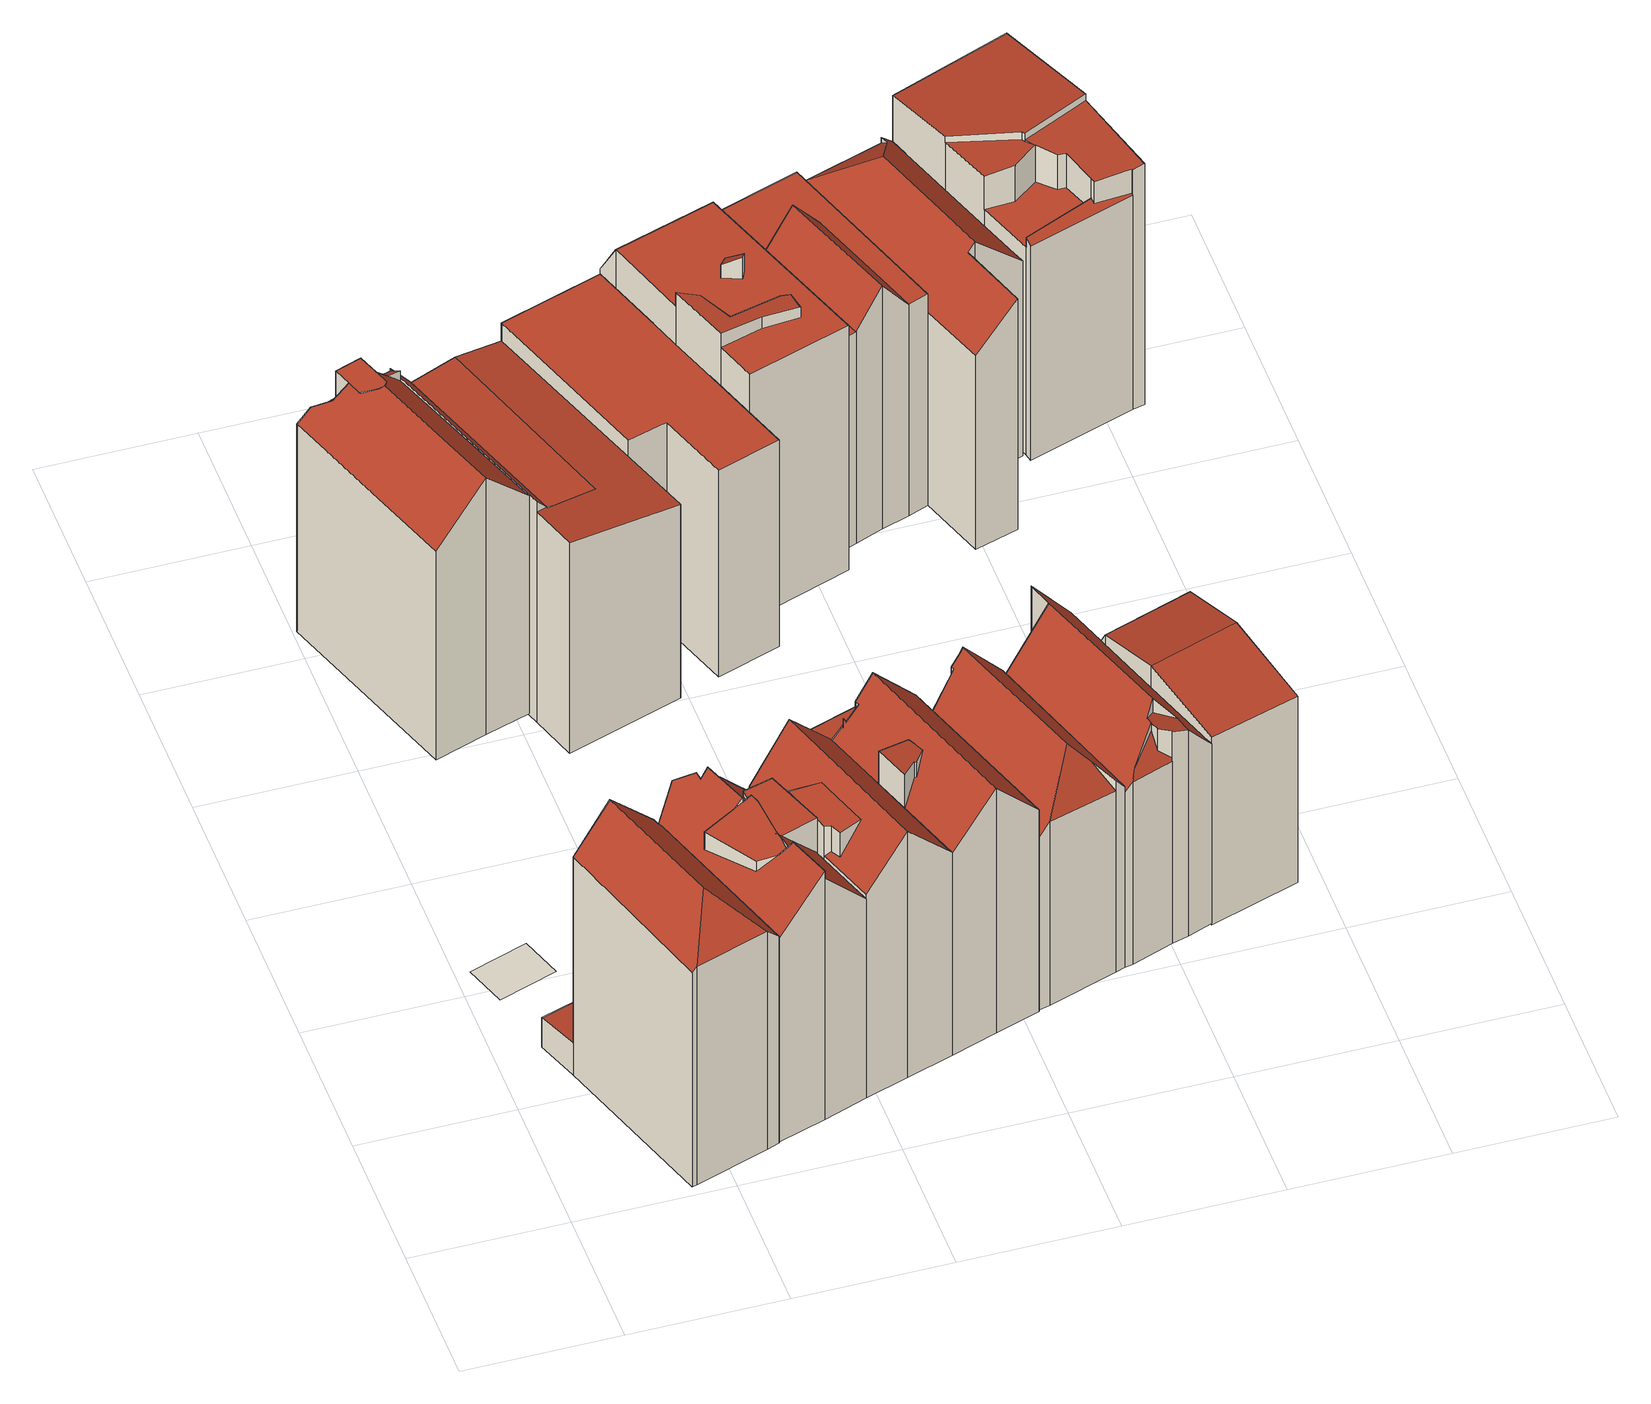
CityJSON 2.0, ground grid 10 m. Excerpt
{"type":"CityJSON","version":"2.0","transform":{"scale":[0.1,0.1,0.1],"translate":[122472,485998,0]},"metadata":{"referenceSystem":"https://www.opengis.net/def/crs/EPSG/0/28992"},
"CityObjects":{
"building1":{"type":"Building","attributes":{"aantal_verblijfsobjecten":0,"bouwjaar":1005,"rdf_seealso":"http://bag.basisregistraties.overheid.nl/bag/id/pand/0363100012180923","rf_extrusion_mode":"skip","rf_force_lod11":false,"rf_h_ground":0.781,"rf_h_pc_98p":0,"rf_is_glass_roof":false,"rf_nodata_frac":0.787,"rf_nodata_r":0,"rf_pc_select":"_HIGHEST_YET_INSUFFICIENT_COVERAGE","rf_pc_year":0,"rf_pointcloud_unusable":true,"rf_pt_density":10.8,"rf_roof_type":"unknown","rf_success":true,"rf_t_run":0,"status":"Pand in gebruik"},"geometry":[{"type":"MultiSurface","lod":"0","boundaries":[[[0,1,2,3]]]}]},
"building2":{"type":"Building","attributes":{"aantal_verblijfsobjecten":5,"bouwjaar":1809,"gebruiksdoel":"woonfunctie","oppervlakte_max":136,"oppervlakte_min":55,"rdf_seealso":"http://bag.basisregistraties.overheid.nl/bag/id/pand/0363100012181004","rf_extrusion_mode":"standard","rf_force_lod11":false,"rf_h_ground":0.745,"rf_h_pc_98p":0,"rf_h_roof_50p":18.91,"rf_h_roof_70p":19.56,"rf_h_roof_max":20.58,"rf_h_roof_min":3.03,"rf_h_roof_ridge":20.55,"rf_is_glass_roof":false,"rf_nodata_frac":0.0474,"rf_nodata_r":0,"rf_pc_select":"PREFERRED_AND_LATEST","rf_pc_year":0,"rf_pointcloud_unusable":false,"rf_pt_density":15.25,"rf_ridgelines":1,"rf_rmse_lod22":0.324,"rf_roof_planes":7,"rf_roof_type":"slanted","rf_success":true,"rf_t_run":21,"rf_volume_lod22":1357.62,"status":"Pand in gebruik"},"children":["building2-1"]},
"building2-1":{"type":"BuildingPart","parents":["building2"],"geometry":[{"type":"Solid","lod":"2.2","boundaries":[[[[4,5,6,7,8,9,10,11]],[[12,10,9,13]],[[14,15,13,16]],[[17,11,10,12]],[[16,13,9,8,18]],[[19,5,4,20,21]],[[22,23,15,14]],[[18,8,7,24]],[[20,4,11,17]],[[24,7,6,25]],[[25,6,5,19]],[[26,27,23,22]],[[21,20,27,26]],[[24,28,14,16,18]],[[21,26,22,14,28,25,19]],[[25,28,24]],[[27,20,17,12,13,15,23]]]],"semantics":{"surfaces":[{"type":"GroundSurface"},{"type":"WallSurface","on_footprint_edge":true},{"type":"WallSurface","on_footprint_edge":false},{"type":"RoofSurface","rf_azimuth":250.12,"rf_h_roof_50p":19.13,"rf_h_roof_70p":19.81,"rf_h_roof_max":20.95,"rf_h_roof_min":17.44,"rf_slope":47.01},{"type":"RoofSurface","rf_azimuth":72.54,"rf_h_roof_50p":18.64,"rf_h_roof_70p":19.44,"rf_h_roof_max":20.95,"rf_h_roof_min":16.7,"rf_slope":46.6},{"type":"RoofSurface","rf_azimuth":161.19,"rf_h_roof_50p":18.8,"rf_h_roof_70p":19.29,"rf_h_roof_max":20.44,"rf_h_roof_min":17.95,"rf_slope":46.13},{"type":"RoofSurface","rf_azimuth":341.21,"rf_h_roof_50p":3.09,"rf_h_roof_70p":3.13,"rf_h_roof_max":19.44,"rf_h_roof_min":2.97,"rf_slope":4.86}],"values":[[0,1,2,1,1,1,2,1,1,1,1,2,2,3,4,5,6]]}}]},
"building3":{"type":"Building","attributes":{"aantal_verblijfsobjecten":5,"bouwjaar":1812,"gebruiksdoel":"woonfunctie","oppervlakte_max":146,"oppervlakte_min":43,"rdf_seealso":"http://bag.basisregistraties.overheid.nl/bag/id/pand/0363100012181005","rf_extrusion_mode":"standard","rf_force_lod11":false,"rf_h_ground":0.77,"rf_h_pc_98p":0,"rf_h_roof_50p":18.71,"rf_h_roof_70p":19.15,"rf_h_roof_max":19.94,"rf_h_roof_min":2.97,"rf_h_roof_ridge":19.67,"rf_is_glass_roof":false,"rf_nodata_frac":0.00809,"rf_nodata_r":0,"rf_pc_select":"PREFERRED_AND_LATEST","rf_pc_year":0,"rf_pointcloud_unusable":false,"rf_pt_density":15.38,"rf_ridgelines":2,"rf_rmse_lod22":0.208,"rf_roof_planes":5,"rf_roof_type":"slanted","rf_success":true,"rf_t_run":27,"rf_volume_lod22":1318.09,"status":"Pand in gebruik"},"children":["building3-1"]},
"building3-1":{"type":"BuildingPart","parents":["building3"],"geometry":[{"type":"Solid","lod":"2.2","boundaries":[[[[29,30,31,32,33,34,35,36,37]],[[38,35,34,39]],[[40,36,35,38]],[[39,34,33,41]],[[42,43,41,44]],[[44,41,33,32,45]],[[46,47,48]],[[49,50,48]],[[51,52,53,54]],[[54,53,43,42]],[[55,56,57,52,51]],[[58,59,60,61]],[[59,31,30,62]],[[45,32,31,59,58]],[[63,37,36,40,64]],[[65,66,46]],[[67,68,66,65]],[[69,70,71,72]],[[73,63,70,69]],[[74,75,76,68,67]],[[77,78,79]],[[76,75,79]],[[72,71,66]],[[61,60,80]],[[75,74,81]],[[82,80,81]],[[50,49,83,84]],[[64,40,57,56]],[[78,77,29,37,63,73]],[[62,30,29,77]],[[84,83,85]],[[80,82,85]],[[47,46,56,55]],[[84,85,82,81,74,67,65,46,48,50]],[[57,40,38,39,41,43,53,52]],[[78,73,69,72,66,68,76,79]],[[62,77,79,75,81,80,60,59]],[[47,55,51,54,42,44,45,58,61,80,85,83,49,48]],[[56,46,66,71,70,63,64]]]],"semantics":{"surfaces":[{"type":"GroundSurface"},{"type":"WallSurface","on_footprint_edge":true},{"type":"WallSurface","on_footprint_edge":false},{"type":"RoofSurface","rf_azimuth":247.52,"rf_h_roof_50p":19.48,"rf_h_roof_70p":19.74,"rf_h_roof_max":20.39,"rf_h_roof_min":18.82,"rf_slope":22.86},{"type":"RoofSurface","rf_azimuth":359.18,"rf_h_roof_50p":2.99,"rf_h_roof_70p":3.01,"rf_h_roof_max":19.89,"rf_h_roof_min":2.92,"rf_slope":1.73},{"type":"RoofSurface","rf_azimuth":285.87,"rf_h_roof_50p":19.15,"rf_h_roof_70p":19.16,"rf_h_roof_max":20.23,"rf_h_roof_min":19.14,"rf_slope":0.524},{"type":"RoofSurface","rf_azimuth":71.9,"rf_h_roof_50p":17.94,"rf_h_roof_70p":18.64,"rf_h_roof_max":20.5,"rf_h_roof_min":16.18,"rf_slope":47.73},{"type":"RoofSurface","rf_azimuth":251.04,"rf_h_roof_50p":18.46,"rf_h_roof_70p":19.08,"rf_h_roof_max":20.57,"rf_h_roof_min":16.61,"rf_slope":48.14},{"type":"RoofSurface","rf_azimuth":71.9,"rf_h_roof_50p":18.5,"rf_h_roof_70p":19.02,"rf_h_roof_max":20.57,"rf_h_roof_min":16.24,"rf_slope":47.73}],"values":[[0,1,1,1,2,1,2,2,2,2,2,2,1,1,1,2,2,2,2,2,2,2,2,2,2,2,2,2,1,1,2,2,2,3,4,5,6,7,8]]}}]},
"building4":{"type":"Building","attributes":{"aantal_verblijfsobjecten":6,"bouwjaar":1800,"gebruiksdoel":"woonfunctie","oppervlakte_max":195,"oppervlakte_min":63,"rf_extrusion_mode":"standard","rf_force_lod11":false,"rf_h_ground":0.863,"rf_h_pc_98p":0,"rf_h_roof_50p":19.29,"rf_h_roof_70p":19.88,"rf_h_roof_max":20.84,"rf_h_roof_min":17.7,"rf_h_roof_ridge":20.93,"rf_is_glass_roof":false,"rf_nodata_frac":0.081,"rf_nodata_r":0,"rf_pc_select":"_HIGHEST_YET_INSUFFICIENT_COVERAGE","rf_pc_year":0,"rf_pointcloud_unusable":false,"rf_pt_density":15.94,"rf_ridgelines":2,"rf_rmse_lod22":0.379,"rf_roof_planes":7,"rf_roof_type":"slanted","rf_success":true,"rf_t_run":18,"rf_volume_lod22":1627.96,"status":"Pand in gebruik"},"children":["building4-1"]},
"building4-1":{"type":"BuildingPart","parents":["building4"],"geometry":[{"type":"Solid","lod":"2.2","boundaries":[[[[86,87,88,89,90,91,92,93,94]],[[95,96,92,91,97]],[[97,91,90,98]],[[99,93,92,96]],[[100,101,102]],[[96,95,102]],[[103,98,90,89,104,105]],[[106,107,108]],[[107,106,109,110]],[[111,94,93,99]],[[112,86,94,111]],[[113,114,115,116]],[[104,89,88,115]],[[110,109,117]],[[116,115,88,87,118]],[[119,120,114,113]],[[118,87,86,112]],[[101,100,98,103]],[[105,104,120,119]],[[111,99,96,102,101,108,107]],[[120,104,115,114]],[[118,112,111,107,110,117,119,113,116]],[[98,100,102,95,97]],[[105,119,117,109,106,108,101,103]]]],"semantics":{"surfaces":[{"type":"GroundSurface"},{"type":"WallSurface","on_footprint_edge":true},{"type":"WallSurface","on_footprint_edge":false},{"type":"RoofSurface","rf_azimuth":70.37,"rf_h_roof_50p":19.11,"rf_h_roof_70p":19.74,"rf_h_roof_max":21.19,"rf_h_roof_min":17.52,"rf_slope":44.59},{"type":"RoofSurface","rf_azimuth":339.16,"rf_h_roof_50p":17.94,"rf_h_roof_70p":18.09,"rf_h_roof_max":18.87,"rf_h_roof_min":17.54,"rf_slope":40.9},{"type":"RoofSurface","rf_azimuth":252.16,"rf_h_roof_50p":19.04,"rf_h_roof_70p":19.85,"rf_h_roof_max":21.19,"rf_h_roof_min":17.16,"rf_slope":44.72},{"type":"RoofSurface","rf_azimuth":346.67,"rf_h_roof_50p":18.15,"rf_h_roof_70p":18.27,"rf_h_roof_max":19.87,"rf_h_roof_min":17.56,"rf_slope":39.46},{"type":"RoofSurface","rf_azimuth":90.89,"rf_h_roof_50p":19.87,"rf_h_roof_70p":19.88,"rf_h_roof_max":20.3,"rf_h_roof_min":19.87,"rf_slope":0.382}],"values":[[0,1,1,1,2,2,1,2,2,1,1,2,1,2,1,2,1,2,2,3,4,5,6,7]]}}]},
"building5":{"type":"Building","attributes":{"aantal_verblijfsobjecten":3,"bouwjaar":1801,"gebruiksdoel":"woonfunctie","oppervlakte_max":141,"oppervlakte_min":61,"rdf_seealso":"http://bag.basisregistraties.overheid.nl/bag/id/pand/0363100012181006","rf_extrusion_mode":"standard","rf_force_lod11":false,"rf_h_ground":0.798,"rf_h_pc_98p":0,"rf_h_roof_50p":18.76,"rf_h_roof_70p":19.18,"rf_h_roof_max":20.05,"rf_h_roof_min":16.82,"rf_h_roof_ridge":20.11,"rf_is_glass_roof":false,"rf_nodata_frac":0.113,"rf_nodata_r":0,"rf_pc_select":"_HIGHEST_YET_INSUFFICIENT_COVERAGE","rf_pc_year":0,"rf_pointcloud_unusable":false,"rf_pt_density":15.71,"rf_ridgelines":1,"rf_rmse_lod22":0.311,"rf_roof_planes":4,"rf_roof_type":"slanted","rf_success":true,"rf_t_run":19,"rf_volume_lod22":1274.4,"status":"Verbouwing pand"},"children":["building5-1"]},
"building5-1":{"type":"BuildingPart","parents":["building5"],"geometry":[{"type":"Solid","lod":"2.2","boundaries":[[[[121,122,123,124,125,126,127,30]],[[128,127,126,129]],[[130,30,127,128]],[[129,126,125,131]],[[132,133,134]],[[135,136,133,132]],[[137,123,122,138]],[[131,125,124,139]],[[139,124,123,137]],[[138,140,141]],[[142,121,30,130]],[[140,138,122,121,142,143]],[[143,142,136,135]],[[128,139,137,138,141,134,133,136,142,130]],[[143,135,132,134,141,140]],[[139,128,129,131]]]],"semantics":{"surfaces":[{"type":"GroundSurface"},{"type":"WallSurface","on_footprint_edge":true},{"type":"WallSurface","on_footprint_edge":false},{"type":"RoofSurface","rf_azimuth":251.32,"rf_h_roof_50p":19.01,"rf_h_roof_70p":19.52,"rf_h_roof_max":20.42,"rf_h_roof_min":16.67,"rf_slope":48.12},{"type":"RoofSurface","rf_azimuth":127.59,"rf_h_roof_50p":19.14,"rf_h_roof_70p":19.15,"rf_h_roof_max":19.34,"rf_h_roof_min":19.09,"rf_slope":1.03},{"type":"RoofSurface","rf_azimuth":71.84,"rf_h_roof_50p":18.32,"rf_h_roof_70p":19.04,"rf_h_roof_max":20.42,"rf_h_roof_min":16.41,"rf_slope":47.44}],"values":[[0,1,1,1,2,2,1,1,1,2,1,1,2,3,4,5]]}}]},
"building6":{"type":"Building","attributes":{"aantal_verblijfsobjecten":4,"bouwjaar":1873,"gebruiksdoel":"woonfunctie","oppervlakte_max":134,"oppervlakte_min":85,"rdf_seealso":"http://bag.basisregistraties.overheid.nl/bag/id/pand/0363100012170290","rf_extrusion_mode":"standard","rf_force_lod11":false,"rf_h_ground":0.775,"rf_h_pc_98p":0,"rf_h_roof_50p":16.28,"rf_h_roof_70p":16.42,"rf_h_roof_max":17.79,"rf_h_roof_min":15.91,"rf_h_roof_ridge":16.36,"rf_is_glass_roof":false,"rf_nodata_frac":0.258,"rf_nodata_r":0,"rf_pc_select":"_HIGHEST_YET_INSUFFICIENT_COVERAGE","rf_pc_year":0,"rf_pointcloud_unusable":false,"rf_pt_density":15.93,"rf_ridgelines":1,"rf_rmse_lod22":0.349,"rf_roof_planes":4,"rf_roof_type":"slanted","rf_success":true,"rf_t_run":16,"rf_volume_lod22":2146.85,"status":"Pand in gebruik"},"children":["building6-1"]},
"building6-1":{"type":"BuildingPart","parents":["building6"],"geometry":[{"type":"Solid","lod":"2.2","boundaries":[[[[144,145,146,147,148,149,150]],[[151,148,147,152]],[[153,145,144,154,155]],[[156,157,158]],[[155,154,158]],[[159,149,148,151]],[[154,144,150,160]],[[160,150,149,159]],[[152,147,146,161]],[[162,161,146,145,153]],[[157,163,161,162]],[[163,157,156,164]],[[157,162,153,155,158]],[[163,164,152,161]],[[164,156,158,154,160,159,151,152]]]],"semantics":{"surfaces":[{"type":"GroundSurface"},{"type":"WallSurface","on_footprint_edge":true},{"type":"WallSurface","on_footprint_edge":false},{"type":"RoofSurface","rf_azimuth":71.13,"rf_h_roof_50p":17.03,"rf_h_roof_70p":17.51,"rf_h_roof_max":18.25,"rf_h_roof_min":16.03,"rf_slope":52.37},{"type":"RoofSurface","rf_azimuth":259.08,"rf_h_roof_50p":16.28,"rf_h_roof_70p":16.36,"rf_h_roof_max":16.84,"rf_h_roof_min":16.03,"rf_slope":6.32},{"type":"RoofSurface","rf_azimuth":68.27,"rf_h_roof_50p":16.22,"rf_h_roof_70p":16.4,"rf_h_roof_max":17.31,"rf_h_roof_min":15.76,"rf_slope":9.7}],"values":[[0,1,1,2,2,1,1,1,1,1,2,2,3,4,5]]}}]},
"building7":{"type":"Building","attributes":{"aantal_verblijfsobjecten":4,"bouwjaar":1874,"gebruiksdoel":"woonfunctie","oppervlakte_max":128,"oppervlakte_min":62,"rdf_seealso":"http://bag.basisregistraties.overheid.nl/bag/id/pand/0363100012181007","rf_extrusion_mode":"standard","rf_force_lod11":false,"rf_h_ground":0.839,"rf_h_pc_98p":0,"rf_h_roof_50p":18.37,"rf_h_roof_70p":19.11,"rf_h_roof_max":20,"rf_h_roof_min":16.73,"rf_h_roof_ridge":20.01,"rf_is_glass_roof":false,"rf_nodata_frac":0.00958,"rf_nodata_r":0,"rf_pc_select":"PREFERRED_AND_LATEST","rf_pc_year":0,"rf_pointcloud_unusable":false,"rf_pt_density":16.86,"rf_ridgelines":1,"rf_rmse_lod22":0.192,"rf_roof_planes":4,"rf_roof_type":"slanted","rf_success":true,"rf_t_run":20,"rf_volume_lod22":1315.76,"status":"Pand in gebruik"},"children":["building7-1"]},
"building7-1":{"type":"BuildingPart","parents":["building7"],"geometry":[{"type":"Solid","lod":"2.2","boundaries":[[[[165,166,167,168,169,170,171,126,172,173,174]],[[175,166,165,176]],[[177,178,173,172,179,180]],[[180,179,181,182]],[[183,170,169,184]],[[185,186,178,177]],[[187,188,189,190]],[[184,169,168,191]],[[192,126,171,193]],[[193,171,170,183]],[[179,172,126,192]],[[194,195,174,173,178]],[[176,165,174,195]],[[196,197,198,199]],[[190,189,197,196]],[[200,167,166,175]],[[191,168,167,200,201]],[[199,198,195,194]],[[201,200,188,187]],[[182,181,202,203]],[[203,202,204]],[[186,185,205]],[[188,200,175,176,195,198,197,189]],[[204,205,185,177,180,182,203]],[[191,193,183,184]],[[193,191,201,187,190,196,199,194,178,186,205,204,202,181,179,192]]]],"semantics":{"surfaces":[{"type":"GroundSurface"},{"type":"WallSurface","on_footprint_edge":true},{"type":"WallSurface","on_footprint_edge":false},{"type":"RoofSurface","rf_azimuth":40.35,"rf_h_roof_50p":6.67,"rf_h_roof_70p":6.71,"rf_h_roof_max":18.71,"rf_h_roof_min":6.55,"rf_slope":5.17},{"type":"RoofSurface","rf_azimuth":80.93,"rf_h_roof_50p":19.1,"rf_h_roof_70p":19.12,"rf_h_roof_max":19.15,"rf_h_roof_min":19.04,"rf_slope":3.78},{"type":"RoofSurface","rf_azimuth":71.88,"rf_h_roof_50p":18.23,"rf_h_roof_70p":18.96,"rf_h_roof_max":20.28,"rf_h_roof_min":16.32,"rf_slope":47.58},{"type":"RoofSurface","rf_azimuth":251.39,"rf_h_roof_50p":18.67,"rf_h_roof_70p":19.23,"rf_h_roof_max":20.29,"rf_h_roof_min":16.39,"rf_slope":47.98}],"values":[[0,1,1,2,1,2,2,1,1,1,1,1,1,2,2,1,1,2,2,2,2,2,3,4,5,6]]}}]},
"building8":{"type":"Building","attributes":{"aantal_verblijfsobjecten":4,"bouwjaar":1818,"gebruiksdoel":"woonfunctie","oppervlakte_max":139,"oppervlakte_min":69,"rdf_seealso":"http://bag.basisregistraties.overheid.nl/bag/id/pand/0363100012170296","rf_extrusion_mode":"standard","rf_force_lod11":false,"rf_h_ground":0.893,"rf_h_pc_98p":0,"rf_h_roof_50p":17.15,"rf_h_roof_70p":17.17,"rf_h_roof_max":17.29,"rf_h_roof_min":17.1,"rf_is_glass_roof":false,"rf_nodata_frac":0.174,"rf_nodata_r":0,"rf_pc_select":"_HIGHEST_YET_INSUFFICIENT_COVERAGE","rf_pc_year":0,"rf_pointcloud_unusable":false,"rf_pt_density":16.89,"rf_ridgelines":0,"rf_rmse_lod22":0.33,"rf_roof_planes":1,"rf_roof_type":"horizontal","rf_success":true,"rf_t_run":17,"rf_volume_lod22":1764.1,"status":"Pand in gebruik"},"children":["building8-1"]},
"building8-1":{"type":"BuildingPart","parents":["building8"],"geometry":[{"type":"Solid","lod":"2.2","boundaries":[[[[206,207,208,209,210,211]],[[212,207,206,213]],[[213,206,211,214]],[[214,211,210,215]],[[215,210,209,216]],[[216,209,208,217]],[[217,208,207,212]],[[217,212,213,214,215,216]]]],"semantics":{"surfaces":[{"type":"GroundSurface"},{"type":"WallSurface","on_footprint_edge":true},{"type":"RoofSurface","rf_azimuth":88.32,"rf_h_roof_50p":17.14,"rf_h_roof_70p":17.17,"rf_h_roof_max":17.22,"rf_h_roof_min":17.07,"rf_slope":0.772}],"values":[[0,1,1,1,1,1,1,2]]}}]},
"building9":{"type":"Building","attributes":{"aantal_verblijfsobjecten":0,"bouwjaar":1005,"rdf_seealso":"http://bag.basisregistraties.overheid.nl/bag/id/pand/0363100012180924","rf_extrusion_mode":"standard","rf_force_lod11":false,"rf_h_ground":0.955,"rf_h_pc_98p":0,"rf_h_roof_50p":3.23,"rf_h_roof_70p":3.3,"rf_h_roof_max":3.39,"rf_h_roof_min":2.88,"rf_is_glass_roof":false,"rf_nodata_frac":0.433,"rf_nodata_r":0,"rf_pc_select":"_HIGHEST_YET_INSUFFICIENT_COVERAGE","rf_pc_year":0,"rf_pointcloud_unusable":false,"rf_pt_density":11.56,"rf_ridgelines":0,"rf_rmse_lod22":0.158,"rf_roof_planes":1,"rf_roof_type":"horizontal","rf_success":true,"rf_t_run":6,"rf_volume_lod22":51.47,"status":"Pand in gebruik"},"children":["building9-1"]},
"building9-1":{"type":"BuildingPart","parents":["building9"],"geometry":[{"type":"Solid","lod":"2.2","boundaries":[[[[218,219,220,221]],[[222,219,218,223]],[[223,218,221,224]],[[225,220,219,222]],[[224,221,220,225]],[[224,225,222,223]]]],"semantics":{"surfaces":[{"type":"GroundSurface"},{"type":"WallSurface","on_footprint_edge":true},{"type":"RoofSurface","rf_azimuth":35.37,"rf_h_roof_50p":3.11,"rf_h_roof_70p":3.19,"rf_h_roof_max":3.4,"rf_h_roof_min":2.8,"rf_slope":5.25}],"values":[[0,1,1,1,1,2]]}}]},
"building10":{"type":"Building","attributes":{"aantal_verblijfsobjecten":3,"bouwjaar":1788,"gebruiksdoel":"woonfunctie","oppervlakte_max":144,"oppervlakte_min":58,"rdf_seealso":"http://bag.basisregistraties.overheid.nl/bag/id/pand/0363100012181003","rf_extrusion_mode":"standard","rf_force_lod11":false,"rf_h_ground":0.852,"rf_h_pc_98p":0,"rf_h_roof_50p":16.8,"rf_h_roof_70p":17.46,"rf_h_roof_max":18.49,"rf_h_roof_min":15.21,"rf_h_roof_ridge":18.5,"rf_is_glass_roof":false,"rf_nodata_frac":0.0127,"rf_nodata_r":0,"rf_pc_select":"PREFERRED_AND_LATEST","rf_pc_year":0,"rf_pointcloud_unusable":false,"rf_pt_density":16.82,"rf_ridgelines":4,"rf_rmse_lod22":0.494,"rf_roof_planes":6,"rf_roof_type":"slanted","rf_success":true,"rf_t_run":21,"rf_volume_lod22":1162.73,"status":"Pand in gebruik"},"children":["building10-1"]},
"building10-1":{"type":"BuildingPart","parents":["building10"],"geometry":[{"type":"Solid","lod":"2.2","boundaries":[[[[226,227,228,229,230,231,232,233,234,235]],[[236,237,238,239]],[[239,238,240,241]],[[242,233,232,243,244]],[[245,231,230,246]],[[247,248,226,235,249]],[[250,234,233,242]],[[249,235,234,250]],[[243,232,231,245]],[[246,230,229,240]],[[241,240,229,228,251]],[[244,243,237,236]],[[251,228,227,252]],[[252,227,226,248]],[[248,247,253]],[[237,243,245,246,240,238]],[[254,242,244,236,239,241,251,252]],[[253,247,249,250,242,254]],[[248,253,254,252]]]],"semantics":{"surfaces":[{"type":"GroundSurface"},{"type":"WallSurface","on_footprint_edge":false},{"type":"WallSurface","on_footprint_edge":true},{"type":"RoofSurface","rf_azimuth":341.15,"rf_h_roof_50p":4.34,"rf_h_roof_70p":4.55,"rf_h_roof_max":17.45,"rf_h_roof_min":3.65,"rf_slope":32.34},{"type":"RoofSurface","rf_azimuth":250.93,"rf_h_roof_50p":16.57,"rf_h_roof_70p":17.52,"rf_h_roof_max":18.98,"rf_h_roof_min":14.22,"rf_slope":50.61},{"type":"RoofSurface","rf_azimuth":71.91,"rf_h_roof_50p":16.63,"rf_h_roof_70p":17.41,"rf_h_roof_max":18.98,"rf_h_roof_min":14.88,"rf_slope":50.53},{"type":"RoofSurface","rf_azimuth":160.06,"rf_h_roof_50p":16.64,"rf_h_roof_70p":17.22,"rf_h_roof_max":18.31,"rf_h_roof_min":15.55,"rf_slope":59.6}],"values":[[0,1,1,2,2,2,2,2,2,2,2,1,2,2,1,3,4,5,6]]}}]},
"building11":{"type":"Building","attributes":{"aantal_verblijfsobjecten":0,"bouwjaar":1005,"rdf_seealso":"http://bag.basisregistraties.overheid.nl/bag/id/pand/0363100012180925","rf_extrusion_mode":"standard","rf_force_lod11":false,"rf_h_ground":1.04,"rf_h_pc_98p":0,"rf_h_roof_50p":3.3,"rf_h_roof_70p":3.33,"rf_h_roof_max":3.39,"rf_h_roof_min":3.16,"rf_is_glass_roof":false,"rf_nodata_frac":0,"rf_nodata_r":0,"rf_pc_select":"PREFERRED_AND_LATEST","rf_pc_year":0,"rf_pointcloud_unusable":false,"rf_pt_density":16,"rf_ridgelines":0,"rf_rmse_lod22":0.0178,"rf_roof_planes":1,"rf_roof_type":"slanted","rf_success":true,"rf_t_run":3,"rf_volume_lod22":19.88,"status":"Pand in gebruik"},"children":["building11-1"]},
"building11-1":{"type":"BuildingPart","parents":["building11"],"geometry":[{"type":"Solid","lod":"2.2","boundaries":[[[[255,256,257,258]],[[259,256,255,260]],[[261,257,256,259]],[[260,255,258,262]],[[262,258,257,261]],[[262,261,259,260]]]],"semantics":{"surfaces":[{"type":"GroundSurface"},{"type":"WallSurface","on_footprint_edge":true},{"type":"RoofSurface","rf_azimuth":161.3,"rf_h_roof_50p":3.32,"rf_h_roof_70p":3.36,"rf_h_roof_max":3.41,"rf_h_roof_min":3.23,"rf_slope":5.87}],"values":[[0,1,1,1,1,2]]}}]},
"building12":{"type":"Building","attributes":{"aantal_verblijfsobjecten":5,"bouwjaar":1776,"gebruiksdoel":"woonfunctie","oppervlakte_max":204,"oppervlakte_min":88,"rf_extrusion_mode":"standard","rf_force_lod11":false,"rf_h_ground":0.753,"rf_h_pc_98p":0,"rf_h_roof_50p":20.04,"rf_h_roof_70p":20.09,"rf_h_roof_max":21.17,"rf_h_roof_min":18.27,"rf_h_roof_ridge":18.22,"rf_is_glass_roof":false,"rf_nodata_frac":0,"rf_nodata_r":0,"rf_pc_select":"PREFERRED_AND_LATEST","rf_pc_year":0,"rf_pointcloud_unusable":false,"rf_pt_density":18.11,"rf_ridgelines":1,"rf_rmse_lod22":0.529,"rf_roof_planes":5,"rf_roof_type":"slanted","rf_success":true,"rf_t_run":33,"rf_volume_lod22":1961.92,"status":"Pand in gebruik"},"children":["building12-1"]},
"building12-1":{"type":"BuildingPart","parents":["building12"],"geometry":[{"type":"Solid","lod":"2.2","boundaries":[[[[263,264,265,266,267,268,269,270]],[[271,267,266,272]],[[273,268,267,271]],[[274,269,268,273]],[[275,263,270,276]],[[272,266,265,277]],[[278,279,277,280]],[[276,270,269,274]],[[280,277,265,264,281,282]],[[283,284,285,286]],[[286,285,287,288]],[[289,290,291,292]],[[292,291,293,294]],[[281,264,263,275]],[[295,296,284,283]],[[282,281,296,295]],[[297,298,279,278]],[[299,300,290,289]],[[294,293,300,299]],[[288,287,298,297]],[[274,273,271,272]],[[288,297,278,280,282,295,283,286]],[[294,299,289,292]],[[298,287,285,284,296,281,275,276,274,272,277,279],[300,293,291,290]]]],"semantics":{"surfaces":[{"type":"GroundSurface"},{"type":"WallSurface","on_footprint_edge":true},{"type":"WallSurface","on_footprint_edge":false},{"type":"RoofSurface","rf_azimuth":341.73,"rf_h_roof_50p":18.43,"rf_h_roof_70p":18.74,"rf_h_roof_max":20.09,"rf_h_roof_min":17.01,"rf_slope":60.95},{"type":"RoofSurface","rf_azimuth":68.66,"rf_h_roof_50p":21.06,"rf_h_roof_70p":21.1,"rf_h_roof_max":21.17,"rf_h_roof_min":20.74,"rf_slope":4.4},{"type":"RoofSurface","rf_azimuth":339.37,"rf_h_roof_50p":21.11,"rf_h_roof_70p":21.32,"rf_h_roof_max":21.45,"rf_h_roof_min":20.98,"rf_slope":35.77},{"type":"RoofSurface","rf_azimuth":93.62,"rf_h_roof_50p":20.05,"rf_h_roof_70p":20.06,"rf_h_roof_max":21.45,"rf_h_roof_min":20.02,"rf_slope":0.355}],"values":[[0,1,1,1,1,1,2,1,1,2,2,2,2,1,2,2,2,2,2,2,3,4,5,6]]}}]},
"building13":{"type":"Building","attributes":{"aantal_verblijfsobjecten":3,"bouwjaar":1800,"gebruiksdoel":"woonfunctie","oppervlakte_max":122,"oppervlakte_min":58,"rdf_seealso":"http://bag.basisregistraties.overheid.nl/bag/id/pand/0363100012180998","rf_extrusion_mode":"standard","rf_force_lod11":false,"rf_h_ground":0.854,"rf_h_pc_98p":0,"rf_h_roof_50p":16.78,"rf_h_roof_70p":17.48,"rf_h_roof_max":18.63,"rf_h_roof_min":15.07,"rf_h_roof_ridge":18.71,"rf_is_glass_roof":false,"rf_nodata_frac":0.183,"rf_nodata_r":0,"rf_pc_select":"_HIGHEST_YET_INSUFFICIENT_COVERAGE","rf_pc_year":0,"rf_pointcloud_unusable":false,"rf_pt_density":14.67,"rf_ridgelines":4,"rf_rmse_lod22":0.458,"rf_roof_planes":5,"rf_roof_type":"slanted","rf_success":true,"rf_t_run":20,"rf_volume_lod22":1242.31,"status":"Pand in gebruik"},"children":["building13-1"]},
"building13-1":{"type":"BuildingPart","parents":["building13"],"geometry":[{"type":"Solid","lod":"2.2","boundaries":[[[[301,302,303,235,304,305,306,307,308]],[[309,301,308,310]],[[311,235,303,312]],[[313,304,235,311]],[[310,308,307,314]],[[314,307,306,315]],[[315,306,305,316]],[[316,305,304,313]],[[317,318,319]],[[318,317,320]],[[312,303,302,321]],[[322,321,302,301,309]],[[323,324,325]],[[324,323,326,327]],[[327,326,328,329]],[[329,328,321,322]],[[320,309,310,314,315,316,318]],[[325,324,319,318,316,313,311,312]],[[321,328,326,323,325,312]],[[329,322,309,320,317,319,324,327]]]],"semantics":{"surfaces":[{"type":"GroundSurface"},{"type":"WallSurface","on_footprint_edge":true},{"type":"WallSurface","on_footprint_edge":false},{"type":"RoofSurface","rf_azimuth":71.78,"rf_h_roof_50p":16.55,"rf_h_roof_70p":17.36,"rf_h_roof_max":19,"rf_h_roof_min":14.64,"rf_slope":52.48},{"type":"RoofSurface","rf_azimuth":251.32,"rf_h_roof_50p":16.68,"rf_h_roof_70p":17.62,"rf_h_roof_max":19,"rf_h_roof_min":14.53,"rf_slope":50.55},{"type":"RoofSurface","rf_azimuth":161.58,"rf_h_roof_50p":16.15,"rf_h_roof_70p":16.71,"rf_h_roof_max":17.69,"rf_h_roof_min":15.59,"rf_slope":60.42},{"type":"RoofSurface","rf_azimuth":74.7,"rf_h_roof_50p":17.33,"rf_h_roof_70p":17.46,"rf_h_roof_max":17.69,"rf_h_roof_min":16.97,"rf_slope":20.51}],"values":[[0,1,1,1,1,1,1,1,2,2,1,1,2,2,2,2,3,4,5,6]]}}]},
"building14":{"type":"Building","attributes":{"aantal_verblijfsobjecten":3,"bouwjaar":1823,"gebruiksdoel":"woonfunctie","oppervlakte_max":107,"oppervlakte_min":61,"rdf_seealso":"http://bag.basisregistraties.overheid.nl/bag/id/pand/0363100012180999","rf_extrusion_mode":"standard","rf_force_lod11":false,"rf_h_ground":0.834,"rf_h_pc_98p":0,"rf_h_roof_50p":16.28,"rf_h_roof_70p":16.51,"rf_h_roof_max":16.85,"rf_h_roof_min":15.54,"rf_h_roof_ridge":16.81,"rf_is_glass_roof":false,"rf_nodata_frac":0,"rf_nodata_r":0,"rf_pc_select":"PREFERRED_AND_LATEST","rf_pc_year":0,"rf_pointcloud_unusable":false,"rf_pt_density":17.93,"rf_ridgelines":5,"rf_rmse_lod22":0.556,"rf_roof_planes":7,"rf_roof_type":"slanted","rf_success":true,"rf_t_run":15,"rf_volume_lod22":1110.52,"status":"Pand in gebruik"},"children":["building14-1"]},
"building14-1":{"type":"BuildingPart","parents":["building14"],"geometry":[{"type":"Solid","lod":"2.2","boundaries":[[[[330,331,332,333,334,335,336,337]],[[338,331,330,339]],[[340,332,331,338]],[[341,336,335,342]],[[343,334,333,344]],[[345,337,336,341]],[[344,333,332,340]],[[342,335,334,343]],[[339,330,337,345]],[[344,340,338,343]],[[342,343,338,339]],[[339,345,341,342]]]],"semantics":{"surfaces":[{"type":"GroundSurface"},{"type":"WallSurface","on_footprint_edge":true},{"type":"RoofSurface","rf_azimuth":160.34,"rf_h_roof_50p":16.17,"rf_h_roof_70p":16.46,"rf_h_roof_max":16.88,"rf_h_roof_min":15.48,"rf_slope":13.25},{"type":"RoofSurface","rf_azimuth":342.34,"rf_h_roof_50p":16.26,"rf_h_roof_70p":16.47,"rf_h_roof_max":16.88,"rf_h_roof_min":15.71,"rf_slope":12.93},{"type":"RoofSurface","rf_azimuth":341.09,"rf_h_roof_50p":13.78,"rf_h_roof_70p":14.37,"rf_h_roof_max":15.76,"rf_h_roof_min":12.21,"rf_slope":62.09}],"values":[[0,1,1,1,1,1,1,1,1,2,3,4]]}}]},
"building15":{"type":"Building","attributes":{"aantal_verblijfsobjecten":11,"bouwjaar":1812,"gebruiksdoel":"woonfunctie","oppervlakte_max":59,"oppervlakte_min":40,"rdf_seealso":"http://bag.basisregistraties.overheid.nl/bag/id/pand/0363100012165759","rf_extrusion_mode":"standard","rf_force_lod11":false,"rf_h_ground":0.76,"rf_h_pc_98p":0,"rf_h_roof_50p":17.46,"rf_h_roof_70p":17.97,"rf_h_roof_max":19.81,"rf_h_roof_min":17.36,"rf_h_roof_ridge":19.91,"rf_is_glass_roof":false,"rf_nodata_frac":0.161,"rf_nodata_r":0,"rf_pc_select":"_HIGHEST_YET_INSUFFICIENT_COVERAGE","rf_pc_year":0,"rf_pointcloud_unusable":false,"rf_pt_density":15.99,"rf_ridgelines":3,"rf_rmse_lod22":0.744,"rf_roof_planes":7,"rf_roof_type":"slanted","rf_success":true,"rf_t_run":22,"rf_volume_lod22":1533.05,"status":"Pand in gebruik"},"children":["building15-1"]},
"building15-1":{"type":"BuildingPart","parents":["building15"],"geometry":[{"type":"Solid","lod":"2.2","boundaries":[[[[346,347,348,349,350,268,351]],[[352,353,354]],[[355,351,268,356]],[[357,350,349,358]],[[358,349,348,359]],[[353,352,360]],[[361,346,351,355]],[[356,268,350,357]],[[359,348,347,362]],[[362,347,346,361]],[[359,353,360,358]],[[359,362,354,353]],[[362,361,355,356,357,358,360,352,354]]]],"semantics":{"surfaces":[{"type":"GroundSurface"},{"type":"WallSurface","on_footprint_edge":false},{"type":"WallSurface","on_footprint_edge":true},{"type":"RoofSurface","rf_azimuth":251.49,"rf_h_roof_50p":18.81,"rf_h_roof_70p":19.4,"rf_h_roof_max":20.21,"rf_h_roof_min":17.44,"rf_slope":51.56},{"type":"RoofSurface","rf_azimuth":71.02,"rf_h_roof_50p":18.55,"rf_h_roof_70p":19.14,"rf_h_roof_max":20.21,"rf_h_roof_min":17.42,"rf_slope":51.87},{"type":"RoofSurface","rf_azimuth":69.14,"rf_h_roof_50p":17.43,"rf_h_roof_70p":17.44,"rf_h_roof_max":19.12,"rf_h_roof_min":17.42,"rf_slope":0.249}],"values":[[0,1,2,2,2,1,2,2,2,2,3,4,5]]}}]},
"building16":{"type":"Building","attributes":{"aantal_verblijfsobjecten":2,"bouwjaar":1814,"gebruiksdoel":"woonfunctie","oppervlakte_max":180,"oppervlakte_min":142,"rdf_seealso":"http://bag.basisregistraties.overheid.nl/bag/id/pand/0363100012170700","rf_extrusion_mode":"standard","rf_force_lod11":false,"rf_h_ground":0.773,"rf_h_pc_98p":0,"rf_h_roof_50p":17.59,"rf_h_roof_70p":18.19,"rf_h_roof_max":19.32,"rf_h_roof_min":16.22,"rf_h_roof_ridge":19.28,"rf_is_glass_roof":false,"rf_nodata_frac":0.172,"rf_nodata_r":0,"rf_pc_select":"_HIGHEST_YET_INSUFFICIENT_COVERAGE","rf_pc_year":0,"rf_pointcloud_unusable":false,"rf_pt_density":15.86,"rf_ridgelines":2,"rf_rmse_lod22":0.378,"rf_roof_planes":6,"rf_roof_type":"slanted","rf_success":true,"rf_t_run":22,"rf_volume_lod22":1679.71,"status":"Pand in gebruik"},"children":["building16-1"]},
"building16-1":{"type":"BuildingPart","parents":["building16"],"geometry":[{"type":"Solid","lod":"2.2","boundaries":[[[[351,363,364,365,366,367,368,369,370]],[[371,370,369,372]],[[372,369,368,373]],[[374,351,370,371]],[[375,366,365,376]],[[377,367,366,375]],[[373,368,367,377]],[[378,363,351,374]],[[376,365,364,379,380]],[[380,379,381]],[[379,364,363,378]],[[378,374,371,372,373,377,382]],[[380,381,382,377,375,376]],[[379,378,382,381]]]],"semantics":{"surfaces":[{"type":"GroundSurface"},{"type":"WallSurface","on_footprint_edge":true},{"type":"WallSurface","on_footprint_edge":false},{"type":"RoofSurface","rf_azimuth":252.48,"rf_h_roof_50p":17.47,"rf_h_roof_70p":18.23,"rf_h_roof_max":19.64,"rf_h_roof_min":15.62,"rf_slope":44.49},{"type":"RoofSurface","rf_azimuth":71.25,"rf_h_roof_50p":17.37,"rf_h_roof_70p":18.14,"rf_h_roof_max":19.64,"rf_h_roof_min":15.75,"rf_slope":44.65},{"type":"RoofSurface","rf_azimuth":341.67,"rf_h_roof_50p":17.18,"rf_h_roof_70p":17.57,"rf_h_roof_max":19.19,"rf_h_roof_min":16.13,"rf_slope":39.53}],"values":[[0,1,1,1,1,1,1,1,1,2,1,3,4,5]]}}]},
"building17":{"type":"Building","attributes":{"aantal_verblijfsobjecten":7,"bouwjaar":1816,"gebruiksdoel":"woonfunctie","oppervlakte_max":176,"oppervlakte_min":43,"rdf_seealso":"http://bag.basisregistraties.overheid.nl/bag/id/pand/0363100012181011","rf_extrusion_mode":"standard","rf_force_lod11":false,"rf_h_ground":1.07,"rf_h_pc_98p":0,"rf_h_roof_50p":20.26,"rf_h_roof_70p":20.53,"rf_h_roof_max":20.99,"rf_h_roof_min":17.4,"rf_h_roof_ridge":19.8,"rf_is_glass_roof":false,"rf_nodata_frac":0.00691,"rf_nodata_r":0,"rf_pc_select":"PREFERRED_AND_LATEST","rf_pc_year":0,"rf_pointcloud_unusable":false,"rf_pt_density":17.7,"rf_ridgelines":1,"rf_rmse_lod22":0.593,"rf_roof_planes":8,"rf_roof_type":"slanted","rf_success":true,"rf_t_run":29,"rf_volume_lod22":2038.26,"status":"Pand in gebruik"},"children":["building17-1"]},
"building17-1":{"type":"BuildingPart","parents":["building17"],"geometry":[{"type":"Solid","lod":"2.2","boundaries":[[[[383,384,385,386,387,388,389,390,391]],[[392,393,394,395]],[[396,387,386,397]],[[398,399,400,401]],[[397,386,385,393,392]],[[393,385,384,399,398]],[[395,394,402,403,404]],[[404,403,405,406]],[[406,405,388,387,396]],[[407,391,390,408]],[[409,408,390,389,410]],[[410,389,388,405]],[[411,412,413,414]],[[415,416,408,409]],[[417,418,416,415]],[[414,413,383,391,407]],[[403,402,419]],[[420,421,422,423]],[[423,422,424,425]],[[426,411,418,417]],[[399,384,383,413]],[[401,400,421,420]],[[425,424,412,411,426]],[[406,396,397,392,395,404]],[[418,411,414,407,408,416]],[[401,420,419,402,394,393,398]],[[425,426,417,415,409,410,405,403,419,420,423]],[[412,424,422,421,400,399,413]]]],"semantics":{"surfaces":[{"type":"GroundSurface"},{"type":"WallSurface","on_footprint_edge":false},{"type":"WallSurface","on_footprint_edge":true},{"type":"RoofSurface","rf_azimuth":317.85,"rf_h_roof_50p":20.33,"rf_h_roof_70p":20.56,"rf_h_roof_max":21.13,"rf_h_roof_min":19.63,"rf_slope":8.49},{"type":"RoofSurface","rf_azimuth":161.44,"rf_h_roof_50p":18.24,"rf_h_roof_70p":18.41,"rf_h_roof_max":19.92,"rf_h_roof_min":18.06,"rf_slope":28.92},{"type":"RoofSurface","rf_azimuth":273.89,"rf_h_roof_50p":20.07,"rf_h_roof_70p":20.17,"rf_h_roof_max":20.8,"rf_h_roof_min":19.89,"rf_slope":6.3},{"type":"RoofSurface","rf_azimuth":180.19,"rf_h_roof_50p":20.29,"rf_h_roof_70p":20.41,"rf_h_roof_max":21.13,"rf_h_roof_min":19.92,"rf_slope":6.96},{"type":"RoofSurface","rf_azimuth":277.67,"rf_h_roof_50p":17.45,"rf_h_roof_70p":17.45,"rf_h_roof_max":20.35,"rf_h_roof_min":17.44,"rf_slope":0.202}],"values":[[0,1,2,1,2,2,1,1,2,2,2,2,1,1,1,2,1,1,1,1,2,1,1,3,4,5,6,7]]}}]}
},
"vertices":[
[47,231,8],[9,218,8],[18,190,8],[56,203,8],
[98,134,7],[134,27,7],[126,24,7],[78,8,7],[75,7,7],[39,118,7],[29,146,7],[88,165,7],[29,146,30],[39,118,32],[64,127,208],[64,127,32],[39,118,178],[88,165,30],[75,7,175],[134,27,169],[98,134,33],[98,134,171],[94,138,174],[94,138,32],[78,8,178],[126,24,178],[95,135,174],[95,135,32],[93,42,206],
[178,92,8],[193,47,8],[165,37,8],[134,27,8],[97,139,8],[87,169,8],[146,189,8],[158,151,8],[164,133,8],[146,189,29],[87,169,30],[158,151,30],[97,139,31],[110,153,187],[110,153,30],[97,139,168],[134,27,167],[139,111,199],[139,111,202],[134,110,196],[114,105,174],[114,105,188],[123,140,196],[123,140,31],[122,145,30],[122,145,197],[128,142,202],[128,142,199],[128,142,31],[165,37,203],[165,37,197],[155,66,197],[155,66,203],[193,47,164],[164,133,165],[158,151,165],[145,113,201],[145,113,191],[147,107,201],[147,107,191],[145,128,191],[145,128,187],[146,113,190],[146,113,191],[164,133,191],[150,83,198],[150,83,196],[150,83,192],[178,92,165],[178,92,192],[154,84,192],[152,66,200],[151,77,198],[152,66,196],[134,70,182],[134,70,190],[146,67,194],
[45,393,9],[2,521,9],[11,523,9],[28,529,9],[45,535,9],[65,542,9],[68,532,9],[108,414,9],[79,405,9],[68,532,185],[68,532,177],[65,542,177],[45,535,178],[108,414,180],[50,521,190],[50,521,199],[59,527,188],[45,535,199],[28,529,178],[28,529,199],[48,499,199],[48,499,208],[53,511,199],[45,500,199],[45,500,206],[79,405,210],[45,393,173],[22,516,189],[22,516,186],[11,523,177],[11,523,181],[35,507,199],[2,521,172],[32,517,199],[32,517,189],
[180,85,8],[169,119,8],[157,154,8],[185,166,8],[214,179,8],[251,66,8],[221,56,8],[221,56,201],[251,66,167],[193,47,167],[214,179,167],[187,77,191],[187,77,172],[202,84,191],[184,84,191],[184,84,171],[157,154,168],[169,119,168],[185,166,202],[169,119,192],[190,121,191],[180,85,168],[180,85,191],
[110,407,8],[65,542,8],[78,546,8],[109,556,8],[140,566,8],[195,401,8],[120,376,8],[140,566,158],[109,556,163],[65,542,179],[110,407,173],[110,407,181],[122,412,170],[122,412,164],[117,410,172],[195,401,160],[120,376,173],[78,546,160],[78,546,162],[122,412,162],[151,423,165],
[208,196,8],[225,202,8],[231,185,8],[243,190,8],[272,199,8],[310,86,8],[281,76,8],[237,111,8],[229,135,8],[214,178,8],[225,202,66],[208,196,67],[229,135,192],[229,135,166],[237,111,166],[237,111,192],[246,121,179],[246,121,191],[310,86,166],[272,199,167],[249,141,190],[249,141,189],[232,182,186],[232,182,67],[224,180,67],[224,180,177],[243,190,201],[251,66,166],[281,76,200],[214,178,166],[214,178,68],[223,183,177],[223,183,67],[222,180,67],[222,180,175],[231,185,66],[231,185,186],[247,120,180],[247,120,191],[254,130,190],[251,137,190],
[140,566,9],[207,589,9],[262,424,9],[221,410,9],[205,458,9],[179,449,9],[207,589,171],[140,566,172],[179,449,172],[205,458,171],[221,410,171],[262,424,171],
[300,276,10],[252,260,10],[237,305,10],[285,321,10],[252,260,34],[300,276,31],[285,321,28],[237,305,32],
[362,103,9],[317,88,9],[310,86,9],[275,193,9],[267,216,9],[296,226,9],[302,209,9],[304,210,9],[331,219,9],[368,105,9],[296,207,175],[296,207,49],[297,205,51],[297,205,175],[275,193,54],[275,193,146],[304,210,186],[302,209,49],[302,209,183],[296,226,38],[267,216,38],[362,103,159],[362,103,151],[368,105,151],[331,219,152],[310,86,144],[317,88,153],[350,111,170],[336,115,185],
[290,340,10],[295,324,10],[245,307,10],[240,323,10],[295,324,32],[290,340,34],[245,307,32],[240,323,34],
[253,451,8],[244,478,8],[230,519,8],[212,575,8],[207,589,8],[274,611,8],[278,597,8],[320,474,8],[207,589,175],[212,575,201],[274,611,175],[278,597,200],[253,451,201],[320,474,200],[230,519,201],[243,513,211],[243,513,201],[230,519,212],[244,478,201],[244,478,212],[296,489,208],[296,489,200],[294,502,200],[294,502,207],[288,502,200],[288,502,208],[277,536,214],[277,536,200],[268,544,201],[268,544,206],[262,534,201],[262,534,211],[272,487,209],[272,487,200],[254,491,211],[254,491,201],[274,530,217],[274,530,200],
[411,119,9],[400,116,9],[373,106,9],[331,218,9],[362,229,9],[357,246,9],[384,255,9],[427,125,9],[411,119,171],[427,125,150],[368,105,146],[373,106,152],[331,218,147],[384,255,150],[357,246,187],[362,229,187],[394,134,176],[394,134,187],[389,128,178],[408,130,171],[400,116,152],[400,116,175],[390,124,172],[390,124,178],[376,111,158],[392,118,161],[392,118,178],[400,117,154],[400,117,175],
[452,243,8],[466,200,8],[485,144,8],[427,125,8],[408,180,8],[394,223,8],[389,238,8],[447,257,8],[466,200,168],[452,243,158],[485,144,154],[389,238,128],[394,223,158],[408,180,168],[427,125,155],[447,257,129],
[380,512,8],[367,507,8],[349,501,8],[331,494,8],[315,488,8],[340,633,8],[321,582,174],[321,582,199],[340,588,174],[340,633,174],[274,611,174],[315,488,174],[331,494,174],[349,501,199],[303,576,174],[380,512,174],[367,507,174],
[346,635,8],[397,652,8],[405,655,8],[445,535,8],[413,525,8],[408,523,8],[423,477,8],[395,468,8],[395,468,160],[423,477,189],[408,523,189],[340,633,157],[445,535,161],[405,655,160],[413,525,194],[346,635,164],[397,652,164],[397,652,168],[399,647,168],[385,611,193],
[446,532,11],[433,570,11],[421,606,11],[405,655,11],[482,680,11],[506,607,11],[524,552,11],[516,550,11],[447,527,11],[421,606,203],[421,606,198],[462,590,203],[462,590,209],[482,680,201],[405,655,196],[433,570,200],[433,570,174],[452,571,174],[452,571,202],[463,588,203],[463,588,204],[463,588,209],[506,607,206],[506,607,211],[447,527,179],[516,550,179],[516,550,199],[524,552,200],[491,550,184],[491,550,175],[446,532,174],[446,532,182],[516,551,199],[516,551,180],[492,547,199],[492,547,182],[467,584,203],[468,583,203],[468,583,174],[478,572,175],[478,572,202],[483,572,175],[483,572,202],[491,550,199]
]}
